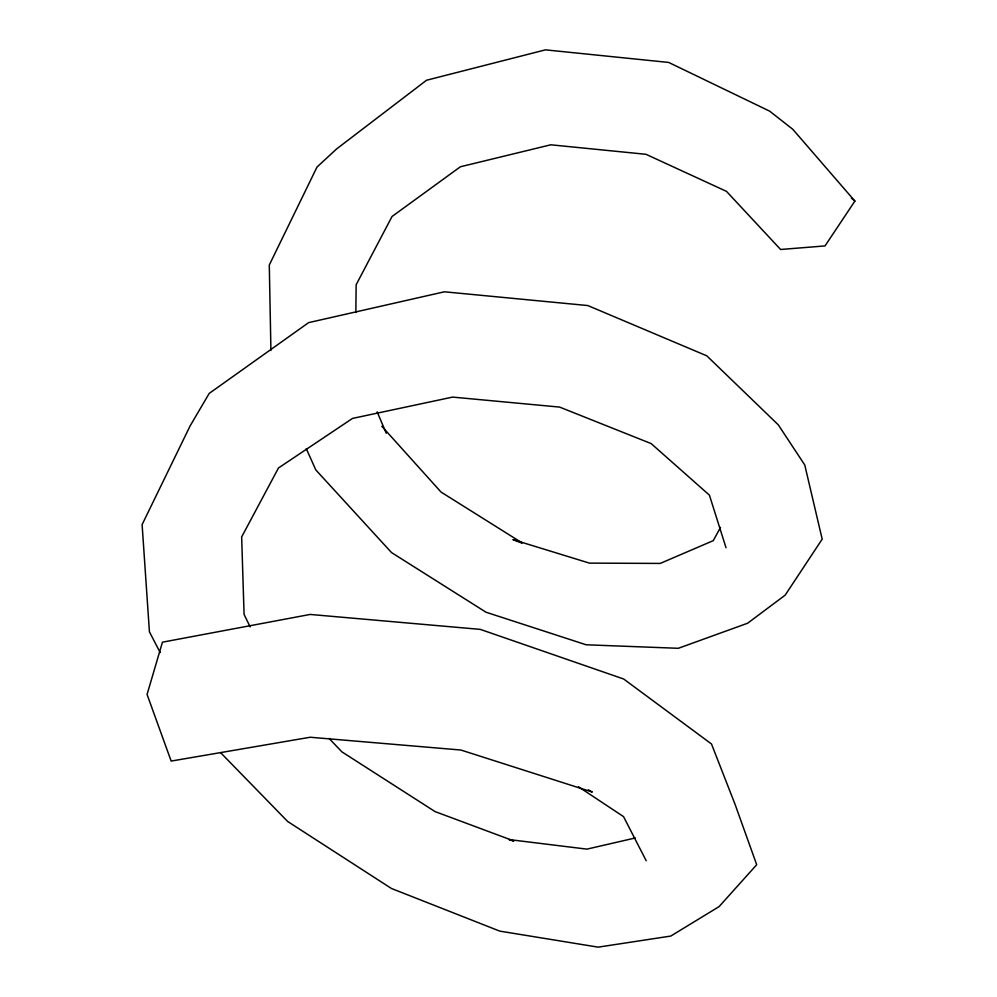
<?xml version="1.0" encoding="UTF-8"?>
<svg xmlns="http://www.w3.org/2000/svg" width="997" height="997" viewBox="0 0 997 997"><rect width="100%" height="100%" fill="white"/><g stroke="black" fill="none" stroke-linecap="round" stroke-linejoin="round"><path stroke-width="1.5" d="M355.842 312.56L356.141 284.756L392.045 216.486L460.39 166.773L550.768 144.802L645.969 154.298L726.501 191.374L780.601 249.487L825.018 245.923L854.89 201.095L792.814 129.311L769.622 111.128L668.675 62.437L545.446 49.85L426.542 80.246L336.637 148.914L316.996 167.072L269.29 265.028L270.922 350.508M720.507 527.388L713.229 540.661L660.201 563.43L589.426 563.118L512.907 539.589L521.88 543.078M635.288 837.979L586.897 849.132L509.106 839.574L513.305 841.082M513.854 840.957L435.053 811.583L341.859 751.825L329.072 738.416M588.342 789.823L592.305 792.054L460.901 750.031L310.204 737.244L171.16 761.072L147.07 694.435L162.449 642.18L310.154 614.439L480.292 629.381L623.673 679.007L711.484 743.974L735.013 804.205L756.698 864.723L719.074 906.634L670.757 936.071L598.15 947.15L499.771 931.123L391.422 888.477L287.647 821.466L220.711 752.76M521.855 542.754L441.035 492.057L381.839 426.267M578.459 786.733L623.536 816.618L646.193 860.735M851.401 198.141L854.89 201.095M160.156 652.524L149.425 631.824L142.11 524.596L190.128 425.893L209.183 393.441L308.621 322.629L444.4 291.797L587.831 305.556L706.798 355.829L778.296 424.847L804.766 464.988L822.189 539.165L785.15 595.159L747.638 623.225L678.309 648.299L586.174 644.785L486.013 612.22L391.547 552.587L315.8 469.911L306.266 448.65M250.147 626.851L244.078 614.426L241.66 536.934L278.487 467.979L352.502 418.416L452.626 397.093L559.604 407.088L651.166 443.59L709.415 495.148L726.028 547.764M377.165 411.848L386.25 433.271"/></g></svg>
